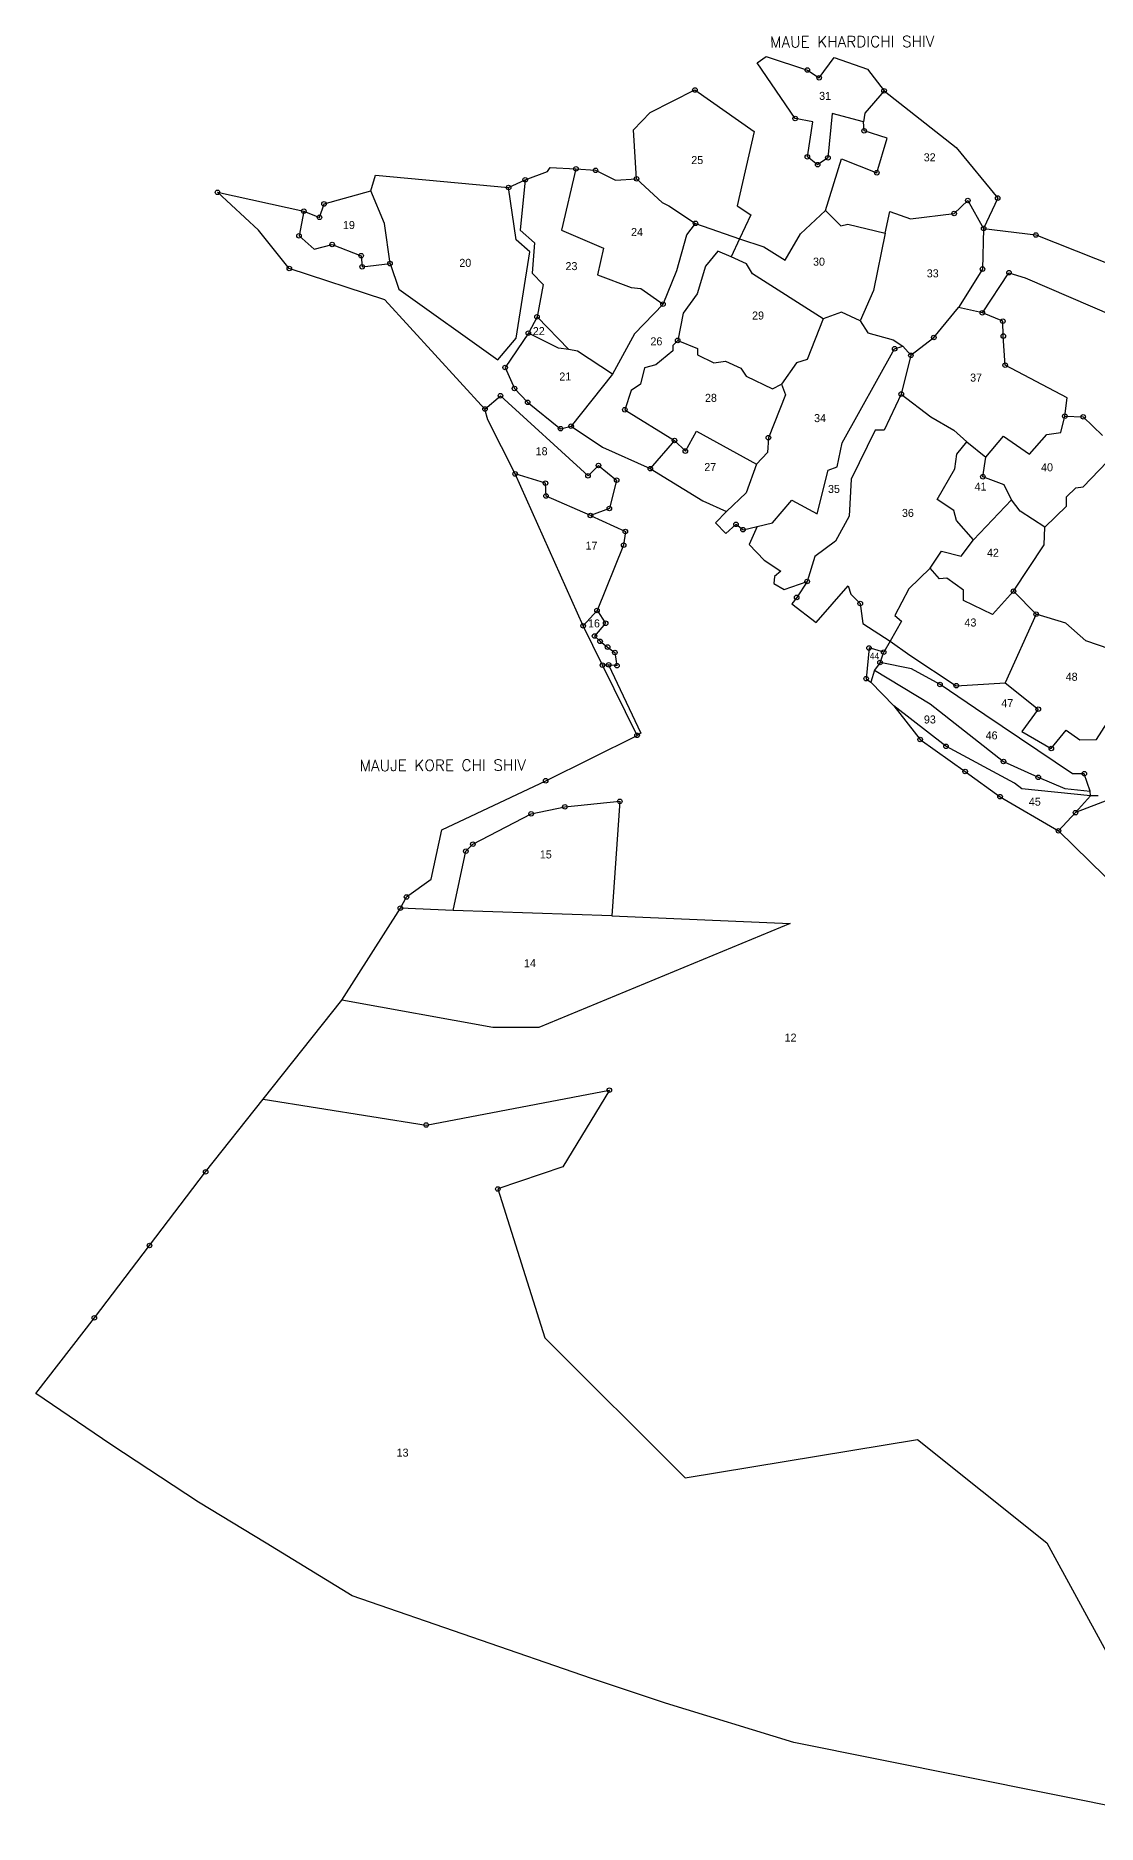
# Model space of a CAD drawing. Header units: metres. Extents: x 263410 to 265930, y 2158755 to 2160873.
# Drawn here: x 263410 to 264609, y 2158852 to 2160873 of the extents above; entities that cross this region are included whole.
import ezdxf

# ---------------------------------------------------------------- set-up
doc = ezdxf.new("R2010")
doc.units = ezdxf.units.M
for name, color, linetype in [('POLY_PARCEL', 6, 'Continuous'), ('SYM_STONE', 1, 'Continuous'), ('TEXT_MAPOUT', 7, 'Continuous'), ('TEXT_PARCEL', 7, 'Continuous'), ('V_BOUND_LINE', 7, 'Continuous')]:
    doc.layers.add(name, color=color, linetype=linetype)
doc.styles.get("Standard").update_dxf_attribs({"font": 'simplex.shx'})
doc.styles.add('TEXT_MAP', font='KRDEV050.TTF', dxfattribs={"height": 1.8})

msp = doc.modelspace()

# ---------------------------------------------------------------- linework, layer by layer
at = {"layer": 'POLY_PARCEL'}
for p, q in [((264367.9, 2160810.6), (264346.3, 2160785.2)), ((264346.3, 2160785.2), (264344.7, 2160775.5)), ((264020, 2160722.4), (264003.6, 2160653.1)), ((263803.7, 2160660.5), (263788.3, 2160697.5)), ((263952.4, 2160642.1), (263943.9, 2160701.3)), ((263962.7, 2160710), (263956.9, 2160653.3)), ((264088.4, 2160711.1), (264117.5, 2160684.3)), ((263712.7, 2160674.6), (263707.3, 2160646.8)), ((264117.5, 2160684.3), (264124.8, 2160680.5)), ((264124.8, 2160680.5), (264155, 2160660.8)), ((264301.7, 2160675.2), (264319, 2160657.9)), ((264369.2, 2160649.8), (264374.5, 2160674.4)), ((264374.5, 2160674.4), (264397.6, 2160666.1)), ((264447.1, 2160672), (264462.4, 2160686.7)), ((264462.4, 2160686.7), (264480.3, 2160655)), ((263810, 2160615.4), (263803.7, 2160660.5)), ((263956.9, 2160653.3), (263973, 2160638.7)), ((264003.6, 2160653.1), (264050.9, 2160632.9)), ((264145.2, 2160647.8), (264155, 2160660.8)), ((264155, 2160660.8), (264204.7, 2160643.3)), ((264319, 2160657.9), (264327.1, 2160659.9)), ((264327.1, 2160659.9), (264369.2, 2160649.8)), ((264397.6, 2160666.1), (264447.1, 2160672)), ((264480.3, 2160655), (264479, 2160609.2)), ((263707.3, 2160646.8), (263724.5, 2160631.8)), ((263724.5, 2160631.8), (263744.7, 2160637)), ((263744.7, 2160637), (263777.4, 2160624.3)), ((263967.8, 2160628.5), (263952.4, 2160642.1)), ((263973, 2160638.7), (263970.5, 2160604.7)), ((264050.9, 2160632.9), (264044.4, 2160602.6)), ((264134, 2160607.4), (264145.2, 2160647.8)), ((264204.7, 2160643.3), (264195.3, 2160623.2)), ((264369.2, 2160649.8), (264356.1, 2160585.1)), ((263777.4, 2160624.3), (263778.6, 2160611.8)), ((263778.6, 2160611.8), (263810, 2160615.4)), ((263810, 2160615.4), (263819.8, 2160586.6)), ((263952.6, 2160531), (263967.8, 2160628.5)), ((264166.4, 2160612.6), (264156.7, 2160581.3)), ((264180, 2160629.3), (264166.4, 2160612.6)), ((264195.3, 2160623.2), (264180, 2160629.3)), ((264212.5, 2160615.1), (264195.3, 2160623.2)), ((264219.4, 2160603.8), (264212.5, 2160615.1)), ((263970.5, 2160604.7), (263982.8, 2160591.9)), ((264044.4, 2160602.6), (264082.2, 2160588.2)), ((264118.3, 2160569.6), (264134, 2160607.4)), ((264299.2, 2160553.1), (264219.4, 2160603.8)), ((264479, 2160609.2), (264451.9, 2160565.6)), ((264478.9, 2160559.7), (264508.9, 2160605.1)), ((264508.9, 2160605.1), (264527.3, 2160599.2)), ((264527.3, 2160599.2), (264723.7, 2160514.7)), ((263819.8, 2160586.6), (263931.6, 2160506.5)), ((263982.8, 2160591.9), (263976, 2160555.2)), ((264082.2, 2160588.2), (264093.1, 2160587.2)), ((264093.1, 2160587.2), (264118.3, 2160569.6)), ((264156.7, 2160581.3), (264141.1, 2160559.2)), ((264356.1, 2160585.1), (264341, 2160550.6)), ((263976, 2160555.2), (263966.2, 2160536.8)), ((264012, 2160518.3), (263976, 2160555.2)), ((264118.3, 2160569.6), (264085.9, 2160536.2)), ((264141.1, 2160559.2), (264134.9, 2160528.6)), ((264299.2, 2160553.1), (264281.2, 2160507.2)), ((264319.7, 2160560.4), (264299.2, 2160553.1)), ((264341, 2160550.6), (264319.7, 2160560.4)), ((264424, 2160531.9), (264451.9, 2160565.6)), ((264478.9, 2160559.7), (264451.9, 2160565.6)), ((264502, 2160550.4), (264478.9, 2160559.7)), ((263966.2, 2160536.8), (263940.1, 2160498)), ((264000.4, 2160520), (263966.2, 2160536.8)), ((264085.9, 2160536.2), (264061.4, 2160490.6)), ((264341, 2160550.6), (264349.5, 2160537.1)), ((264349.5, 2160537.1), (264378.3, 2160529.1)), ((264398.2, 2160511.8), (264424, 2160531.9)), ((264502.5, 2160533.5), (264502, 2160550.4)), ((264504.7, 2160500.7), (264502.5, 2160533.5)), ((263931.6, 2160506.5), (263952.6, 2160531)), ((264012, 2160518.3), (264000.4, 2160520)), ((264021.7, 2160516.6), (264012, 2160518.3)), ((264061.4, 2160490.6), (264021.7, 2160516.6)), ((264129.5, 2160517), (264110.2, 2160501)), ((264134.9, 2160528.6), (264129.2, 2160522.8)), ((264129.2, 2160522.8), (264129.5, 2160517)), ((264134.9, 2160528.6), (264157.2, 2160519.6)), ((264157.2, 2160519.6), (264157.2, 2160512.3)), ((264157.2, 2160512.3), (264175.5, 2160503.3)), ((264320.6, 2160413), (264379.8, 2160519.2)), ((264378.3, 2160529.1), (264389, 2160522)), ((264379.8, 2160519.2), (264389, 2160522)), ((264398.2, 2160511.8), (264387.3, 2160468)), ((264389, 2160522), (264398.2, 2160511.8)), ((263940.1, 2160498), (263950.6, 2160474.3)), ((264097.4, 2160497.5), (264092.7, 2160479.2)), ((264110.2, 2160501), (264097.4, 2160497.5)), ((264175.5, 2160503.3), (264189, 2160505)), ((264189, 2160505), (264206.2, 2160497.3)), ((264206.2, 2160497.3), (264212, 2160488.1)), ((264269, 2160503.3), (264252.2, 2160479.3)), ((264281.2, 2160507.2), (264269, 2160503.3)), ((264574.6, 2160463.7), (264504.7, 2160500.7)), ((263950.6, 2160474.3), (263965.4, 2160458.7)), ((264061.4, 2160490.6), (264014.5, 2160431.7)), ((264082.2, 2160472), (264075.2, 2160450.3)), ((264092.7, 2160479.2), (264082.2, 2160472)), ((264212, 2160488.1), (264242, 2160474.1)), ((264242, 2160474.1), (264252.2, 2160479.3)), ((264252.2, 2160479.3), (264256.5, 2160467.3)), ((263917.2, 2160451.1), (263934.7, 2160466.1)), ((263934.7, 2160466.1), (264033.6, 2160375.7)), ((263965.4, 2160458.7), (264002.6, 2160428.9)), ((264256.5, 2160467.3), (264237.3, 2160418.7)), ((264387.3, 2160468), (264367.9, 2160427.1)), ((264387.3, 2160468), (264420.7, 2160442.2)), ((264572, 2160443), (264574.6, 2160463.7)), ((264002.6, 2160428.9), (264014.5, 2160431.7)), ((264014.5, 2160431.7), (264050, 2160408)), ((264075.2, 2160450.3), (264131.2, 2160415.5)), ((264420.7, 2160442.2), (264446.8, 2160427.2)), ((264567.4, 2160424.6), (264572, 2160443)), ((264572, 2160443), (264592.8, 2160442.2)), ((264592.8, 2160442.2), (264614.7, 2160421.2)), ((264131.2, 2160415.5), (264103.9, 2160383.8)), ((264131.2, 2160415.5), (264143.5, 2160403.6)), ((264143.5, 2160403.6), (264156, 2160426.1)), ((264156, 2160426.1), (264223.8, 2160388.9)), ((264237.3, 2160418.7), (264236.4, 2160401.9)), ((264315.1, 2160385.9), (264320.6, 2160413)), ((264357.7, 2160427.4), (264330.8, 2160372)), ((264367.9, 2160427.1), (264357.7, 2160427.4)), ((264446.8, 2160427.2), (264461.5, 2160413.9)), ((264450, 2160400.3), (264461.5, 2160413.9)), ((264461.5, 2160413.9), (264482.9, 2160396.6)), ((264482.9, 2160396.6), (264502.6, 2160420.6)), ((264502.6, 2160420.6), (264532.3, 2160400.3)), ((264532.3, 2160400.3), (264551.7, 2160422.5)), ((264551.7, 2160422.5), (264567.4, 2160424.6)), ((264050, 2160408), (264103.9, 2160383.8)), ((264236.4, 2160401.9), (264223.8, 2160388.9)), ((264447.8, 2160383.4), (264450, 2160400.3)), ((264479.5, 2160374.6), (264482.9, 2160396.6)), ((264592.6, 2160363.1), (264620, 2160391.3)), ((263985.5, 2160367.4), (263951.3, 2160377.8)), ((264033.6, 2160375.7), (264045.4, 2160387.3)), ((264045.4, 2160387.3), (264065.9, 2160370.8)), ((264065.9, 2160370.8), (264057.7, 2160338.8)), ((264103.9, 2160383.8), (264163.4, 2160347.3)), ((264223.8, 2160388.9), (264212.2, 2160356.3)), ((264292.2, 2160332.8), (264304.9, 2160382.1)), ((264304.9, 2160382.1), (264315.1, 2160385.9)), ((264330.8, 2160372), (264328.4, 2160330.2)), ((264427.8, 2160349), (264447.8, 2160383.4)), ((264503.4, 2160365.6), (264479.5, 2160374.6)), ((263986.2, 2160352.8), (263985.5, 2160367.4)), ((264036.3, 2160330.9), (263986.2, 2160352.8)), ((264212.2, 2160356.3), (264190, 2160335.5)), ((264511.7, 2160348.7), (264503.4, 2160365.6)), ((264573.8, 2160341.5), (264574, 2160352.1)), ((264574, 2160352.1), (264584.4, 2160362.2)), ((264584.4, 2160362.2), (264592.6, 2160363.1)), ((264057.7, 2160338.8), (264036.3, 2160330.9)), ((264036.3, 2160330.9), (264075.8, 2160312.7)), ((264163.4, 2160347.3), (264190, 2160335.5)), ((264190, 2160335.5), (264177.4, 2160322.5)), ((264241.9, 2160322.4), (264263.6, 2160348)), ((264263.6, 2160348), (264292.2, 2160332.8)), ((264328.4, 2160330.2), (264312.9, 2160302)), ((264446.6, 2160336.4), (264427.8, 2160349)), ((264449.6, 2160325.2), (264446.6, 2160336.4)), ((264511.7, 2160348.7), (264468.7, 2160303.4)), ((264521.5, 2160335.8), (264511.7, 2160348.7)), ((264549.4, 2160317.8), (264521.5, 2160335.8)), ((264549.4, 2160317.8), (264573.8, 2160341.5)), ((264075.8, 2160312.7), (264073.8, 2160297.4)), ((264177.4, 2160322.5), (264189.4, 2160310.4)), ((264189.4, 2160310.4), (264200.7, 2160320.9)), ((264200.7, 2160320.9), (264208.6, 2160314.8)), ((264208.6, 2160314.8), (264224.6, 2160318.3)), ((264224.6, 2160318.3), (264215.4, 2160297.9)), ((264224.6, 2160318.3), (264241.9, 2160322.4)), ((264468.7, 2160303.4), (264449.6, 2160325.2)), ((264548.6, 2160297.7), (264549.4, 2160317.8)), ((264073.8, 2160297.4), (264043.8, 2160223.6)), ((264215.4, 2160297.9), (264232.5, 2160280.3)), ((264312.9, 2160302), (264289.8, 2160284.6)), ((264419.8, 2160271.3), (264432.7, 2160290.5)), ((264432.7, 2160290.5), (264455, 2160285)), ((264455, 2160285), (264468.7, 2160303.4)), ((264514, 2160245.3), (264548.6, 2160297.7)), ((264232.5, 2160280.3), (264251.3, 2160267.8)), ((264289.8, 2160284.6), (264281, 2160256.3)), ((264419.8, 2160271.3), (264395.9, 2160248.1)), ((264430.6, 2160259.2), (264419.8, 2160271.3)), ((264244.1, 2160262), (264243.5, 2160254.2)), ((264243.5, 2160254.2), (264255.2, 2160247.4)), ((264251.3, 2160267.8), (264244.1, 2160262)), ((264255.2, 2160247.4), (264281, 2160256.3)), ((264281, 2160256.3), (264269.2, 2160238.3)), ((264291.4, 2160209.8), (264327.3, 2160251.4)), ((264327.3, 2160251.4), (264330.4, 2160241.9)), ((264438.9, 2160260.1), (264430.6, 2160259.2)), ((264457.6, 2160246.3), (264438.9, 2160260.1)), ((264269.2, 2160238.3), (264263.8, 2160231.1)), ((264263.8, 2160231.1), (264291.4, 2160209.8)), ((264330.4, 2160241.9), (264341, 2160231.4)), ((264341, 2160231.4), (264344.1, 2160209)), ((264395.9, 2160248.1), (264380.1, 2160217.9)), ((264457.6, 2160235), (264457.6, 2160246.3)), ((264490.4, 2160218.9), (264457.6, 2160235)), ((264514, 2160245.3), (264490.4, 2160218.9)), ((264539.6, 2160219.3), (264514, 2160245.3)), ((264043.8, 2160223.6), (264028.2, 2160206.2)), ((264053.5, 2160209.1), (264041, 2160194.7)), ((264043.8, 2160223.6), (264053.5, 2160209.1)), ((264344.1, 2160209), (264374.6, 2160188.7)), ((264387.6, 2160211.4), (264374.6, 2160188.7)), ((264380.1, 2160217.9), (264387.6, 2160211.4)), ((264539.6, 2160219.3), (264504.5, 2160141.7)), ((264573.1, 2160209.1), (264539.6, 2160219.3)), ((264595.8, 2160189.4), (264573.1, 2160209.1)), ((264041, 2160194.7), (264047.2, 2160188.7)), ((264047.2, 2160188.7), (264055.7, 2160182.2)), ((264374.6, 2160188.7), (264367.5, 2160176.5)), ((264374.6, 2160188.7), (264397, 2160173)), ((264636.5, 2160175.3), (264595.8, 2160189.4)), ((264055.7, 2160182.2), (264063.9, 2160176.1)), ((264063.9, 2160176.1), (264066.3, 2160161.2)), ((264350.9, 2160181.2), (264347.6, 2160146.5)), ((264367.5, 2160176.5), (264350.9, 2160181.2)), ((264363.3, 2160164.8), (264367.5, 2160176.5)), ((264397, 2160173), (264449.4, 2160138.6)), ((264056.9, 2160162.2), (264049.9, 2160161.8)), ((264056.9, 2160162.2), (264093.4, 2160084.8)), ((264066.3, 2160161.2), (264056.9, 2160162.2)), ((264356.9, 2160156.1), (264352.9, 2160142.5)), ((264363.3, 2160164.8), (264356.9, 2160156.1)), ((264356.9, 2160156.1), (264419.9, 2160118.2)), ((264398.7, 2160157.8), (264363.3, 2160164.8)), ((264431.1, 2160139.9), (264398.7, 2160157.8)), ((264347.6, 2160146.5), (264352.9, 2160142.5)), ((264352.9, 2160142.5), (264378.8, 2160115.7)), ((264481.7, 2160105.8), (264431.1, 2160139.9)), ((264449.4, 2160138.6), (264504.5, 2160141.7)), ((264504.5, 2160141.7), (264542, 2160112)), ((264607.7, 2160077.9), (264640.5, 2160128.9)), ((264437.8, 2160070.1), (264378.8, 2160115.7)), ((264378.8, 2160115.7), (264408.7, 2160077.8)), ((264419.9, 2160118.2), (264502.8, 2160053)), ((264542, 2160112), (264523.4, 2160086.8)), ((264580.7, 2160039.2), (264481.7, 2160105.8)), ((264556.7, 2160067.7), (264573.6, 2160088.2)), ((264573.6, 2160088.2), (264588.8, 2160077.3)), ((264093.4, 2160084.8), (264089, 2160082.5)), ((264408.7, 2160077.8), (264459.5, 2160041.6)), ((264515.1, 2160028.6), (264437.8, 2160070.1)), ((264523.4, 2160086.8), (264556.7, 2160067.7)), ((264588.8, 2160077.3), (264607.7, 2160077.9)), ((264502.8, 2160053), (264542, 2160035.1)), ((264459.5, 2160041.6), (264498.9, 2160013.2)), ((264523.5, 2160022.1), (264515.1, 2160028.6)), ((264542, 2160035.1), (264572.1, 2160022.3)), ((264594, 2160039.2), (264580.7, 2160039.2)), ((264600.5, 2160019.6), (264594, 2160039.2)), ((264007.5, 2160001.7), (264069.5, 2160008)), ((264069.5, 2160008), (264060.4, 2159878.6)), ((264498.9, 2160013.2), (264564.8, 2159974.7)), ((264601, 2160014.3), (264523.5, 2160022.1)), ((264572.1, 2160022.3), (264600.5, 2160019.6)), ((264635.1, 2160015.1), (264584.1, 2159995.2)), ((264584.1, 2159995.2), (264601, 2160014.3)), ((264601, 2160014.3), (264600.5, 2160019.6)), ((264609.7, 2160014.2), (264601, 2160014.3)), ((263903.6, 2159959.6), (263969.4, 2159993.8)), ((263969.4, 2159993.8), (264007.5, 2160001.7)), ((264584.1, 2159995.2), (264564.8, 2159974.7)), ((264564.8, 2159974.7), (264660.5, 2159880.7)), ((263881.5, 2159884.8), (263895.6, 2159951.7)), ((263895.6, 2159951.7), (263903.6, 2159959.6)), ((263881.5, 2159884.8), (263821.7, 2159887.3)), ((264060.4, 2159878.6), (263881.5, 2159884.8)), ((264261.7, 2159870.1), (263978.1, 2159752.3)), ((264060.4, 2159878.6), (264261.7, 2159870.1)), ((263926.2, 2159752.5), (263755.7, 2159783.5)), ((263978.1, 2159752.3), (263926.2, 2159752.5)), ((263666.7, 2159671.4), (263850.8, 2159642.3)), ((263850.8, 2159642.3), (264057.7, 2159681.6)), ((264057.7, 2159681.6), (264005.2, 2159595.2)), ((264005.2, 2159595.2), (263931.8, 2159570.1)), ((263931.8, 2159570.1), (263984.8, 2159401.8)), ((263984.8, 2159401.8), (264143.3, 2159243.6)), ((264143.3, 2159243.6), (264405.8, 2159287.1)), ((264405.8, 2159287.1), (264551.5, 2159170.5)), ((264551.5, 2159170.5), (264725.1, 2158852.5))]:
    msp.add_line(p, q, dxfattribs=at)
at = {"layer": 'SYM_STONE'}
for centre in [(264281.3, 2160834), (264294.6, 2160825.3), (264154.3, 2160811.5), (264367.9, 2160810.6), (264267.5, 2160779.3), (264345.4, 2160765.3), (264281.3, 2160735.9), (264304.5, 2160734.8), (264020, 2160722.4), (264042.1, 2160720.8), (264088.4, 2160711.1), (264292.9, 2160727.1), (264359.7, 2160718), (263615.2, 2160695.9), (263943.9, 2160701.3), (263962.7, 2160710), (263712.7, 2160674.6), (263735.5, 2160682.8), (264447.1, 2160672), (264462.4, 2160686.7), (264496.2, 2160689.4), (263730.4, 2160667.6), (264155, 2160660.8), (264480.3, 2160655), (263707.3, 2160646.8), (263744.7, 2160637), (264539.3, 2160647.7), (263696.3, 2160609.9), (263777.4, 2160624.3), (263778.6, 2160611.8), (263810, 2160615.4), (264479, 2160609.2), (264508.9, 2160605.1), (264118.3, 2160569.6), (263976, 2160555.2), (264478.9, 2160559.7), (264502, 2160550.4), (263966.2, 2160536.8), (264424, 2160531.9), (264502.5, 2160533.5), (264134.9, 2160528.6), (264379.8, 2160519.2), (264398.2, 2160511.8), (263940.1, 2160498), (264504.7, 2160500.7), (263950.6, 2160474.3), (263917.2, 2160451.1), (263934.7, 2160466.1), (263965.4, 2160458.7), (264075.2, 2160450.3), (264387.3, 2160468), (264002.6, 2160428.9), (264014.5, 2160431.7), (264572, 2160443), (264592.8, 2160442.2), (264131.2, 2160415.5), (264237.3, 2160418.7), (264143.5, 2160403.6), (263951.3, 2160377.8), (263985.5, 2160367.4), (264033.6, 2160375.7), (264045.4, 2160387.3), (264065.9, 2160370.8), (264103.9, 2160383.8), (264479.5, 2160374.6), (263986.2, 2160352.8), (264036.3, 2160330.9), (264057.7, 2160338.8), (264075.8, 2160312.7), (264200.7, 2160320.9), (264208.6, 2160314.8), (264073.8, 2160297.4), (264281, 2160256.3), (264269.2, 2160238.3), (264341, 2160231.4), (264514, 2160245.3), (264028.2, 2160206.2), (264043.8, 2160223.6), (264053.5, 2160209.1), (264539.6, 2160219.3), (264041, 2160194.7), (264047.2, 2160188.7), (264055.7, 2160182.2), (264063.9, 2160176.1), (264350.9, 2160181.2), (264367.5, 2160176.5), (264049.9, 2160161.8), (264056.9, 2160162.2), (264066.3, 2160161.2), (264347.6, 2160146.5), (264363.3, 2160164.8), (264431.1, 2160139.9), (264449.4, 2160138.6), (264542, 2160112), (264089, 2160082.5), (264408.7, 2160077.8), (264437.8, 2160070.1), (264556.7, 2160067.7), (264502.8, 2160053), (263985.8, 2160031.2), (264459.5, 2160041.6), (264542, 2160035.1), (264594, 2160039.2), (264069.5, 2160008), (264498.9, 2160013.2), (263969.4, 2159993.8), (264007.5, 2160001.7), (264584.1, 2159995.2), (264564.8, 2159974.7), (263895.6, 2159951.7), (263903.6, 2159959.6), (263821.7, 2159887.3), (263828.6, 2159899.9), (264057.7, 2159681.6), (263850.8, 2159642.3), (263601.8, 2159589.4), (263931.8, 2159570.1), (263538.5, 2159506.3), (263476.2, 2159424.5)]:
    msp.add_circle(centre, 2.56, dxfattribs=at)
at = {"layer": 'V_BOUND_LINE'}
for p, q in [((264224.6, 2160842.3), (264234.8, 2160849.5)), ((264267.5, 2160779.3), (264224.6, 2160842.3)), ((264234.8, 2160849.5), (264281.3, 2160834)), ((264294.6, 2160825.3), (264311.5, 2160848.1)), ((264311.5, 2160848.1), (264349, 2160835)), ((264349, 2160835), (264367.9, 2160810.6)), ((264281.3, 2160834), (264294.6, 2160825.3)), ((264103.7, 2160786.2), (264154.3, 2160811.5)), ((264154.3, 2160811.5), (264221.3, 2160764.6)), ((264367.9, 2160810.6), (264449.2, 2160746.7)), ((264084.9, 2160766.5), (264103.7, 2160786.2)), ((264287.3, 2160775.6), (264267.5, 2160779.3)), ((264281.3, 2160735.9), (264287.3, 2160775.6)), ((264309.4, 2160784.9), (264304.5, 2160734.8)), ((264344.7, 2160775.5), (264309.4, 2160784.9)), ((264345.4, 2160765.3), (264344.7, 2160775.5)), ((264088.4, 2160711.1), (264084.9, 2160766.5)), ((264221.3, 2160764.6), (264202.2, 2160680.6)), ((264371.3, 2160756.9), (264345.4, 2160765.3)), ((264359.7, 2160718), (264371.3, 2160756.9)), ((264292.9, 2160727.1), (264281.3, 2160735.9)), ((264304.5, 2160734.8), (264292.9, 2160727.1)), ((264301.7, 2160675.2), (264319.9, 2160733.6)), ((264319.9, 2160733.6), (264359.7, 2160718)), ((264449.2, 2160746.7), (264496.2, 2160689.4)), ((263788.3, 2160697.5), (263793.6, 2160715.3)), ((263793.6, 2160715.3), (263943.9, 2160701.3)), ((263962.7, 2160710), (263987.8, 2160719.6)), ((263987.8, 2160719.6), (263990.7, 2160724)), ((263990.7, 2160724), (264020, 2160722.4)), ((264020, 2160722.4), (264042.1, 2160720.8)), ((264042.1, 2160720.8), (264064.6, 2160709.7)), ((263661.4, 2160653.3), (263615.2, 2160695.9)), ((263615.2, 2160695.9), (263712.7, 2160674.6)), ((263735.5, 2160682.8), (263788.3, 2160697.5)), ((263943.9, 2160701.3), (263962.7, 2160710)), ((264064.6, 2160709.7), (264088.4, 2160711.1)), ((263712.7, 2160674.6), (263730.4, 2160667.6)), ((263730.4, 2160667.6), (263735.5, 2160682.8)), ((264202.2, 2160680.6), (264217.6, 2160670.5)), ((264273.6, 2160648.9), (264301.7, 2160675.2)), ((264496.2, 2160689.4), (264480.3, 2160655)), ((263696.3, 2160609.9), (263661.4, 2160653.3)), ((264217.6, 2160670.5), (264204.7, 2160643.3)), ((264480.3, 2160655), (264539.3, 2160647.7)), ((264204.7, 2160643.3), (264232, 2160634.2)), ((264232, 2160634.2), (264256.3, 2160619.3)), ((264256.3, 2160619.3), (264273.6, 2160648.9)), ((264539.3, 2160647.7), (264705.2, 2160581.8)), ((263804, 2160574.6), (263696.3, 2160609.9)), ((263917.2, 2160451.1), (263804, 2160574.6)), ((263920.6, 2160438.8), (263917.2, 2160451.1)), ((263951.3, 2160377.8), (263920.6, 2160438.8)), ((264028.2, 2160206.2), (263951.3, 2160377.8)), ((264049.9, 2160161.8), (264028.2, 2160206.2)), ((264089, 2160082.5), (264049.9, 2160161.8)), ((263985.8, 2160031.2), (264089, 2160082.5)), ((263868.5, 2159975.7), (263985.8, 2160031.2)), ((263856.6, 2159920), (263868.5, 2159975.7)), ((263828.6, 2159899.9), (263856.6, 2159920)), ((263755.7, 2159783.5), (263821.7, 2159887.3)), ((263821.7, 2159887.3), (263828.6, 2159899.9)), ((263666.7, 2159671.4), (263755.7, 2159783.5)), ((263601.8, 2159589.4), (263666.7, 2159671.4)), ((263538.5, 2159506.3), (263601.8, 2159589.4)), ((263476.2, 2159424.5), (263538.5, 2159506.3)), ((263410, 2159339.1), (263476.2, 2159424.5)), ((263494.7, 2159281.3), (263410, 2159339.1)), ((263593.6, 2159216.4), (263494.7, 2159281.3)), ((263670.3, 2159169.8), (263593.6, 2159216.4)), ((263767.4, 2159110.4), (263670.3, 2159169.8)), ((264037.6, 2159017.2), (263767.4, 2159110.4)), ((264121.1, 2158989.3), (264037.6, 2159017.2)), ((264266, 2158945), (264121.1, 2158989.3)), ((264725.1, 2158852.5), (264266, 2158945))]:
    msp.add_line(p, q, dxfattribs=at)

# ---------------------------------------------------------------- texts
at = {"layer": 'TEXT_MAPOUT'}
for s, p in [('MAUE KHARDICHI SHIV', (264239.2, 2160859.5)), ('MAUJE KORE CHI SHIV', (263775.7, 2160042.1))]:
    msp.add_text(s, height=12.552, rotation=0.1968, dxfattribs=at).set_placement(p)
at = {"layer": 'TEXT_PARCEL', "style": 'TEXT_MAP'}
for s, height, p in [('31', 9.04, (264294.6, 2160800.3)), ('25', 9.04, (264150.2, 2160727.8)), ('32', 9.04, (264412.7, 2160730.9)), ('19', 9.04, (263756.9, 2160654.4)), ('24', 9.04, (264082.2, 2160646.5)), ('20', 9.04, (263888.3, 2160611.7)), ('23', 9.04, (264008.2, 2160608)), ('30', 9.04, (264287.7, 2160613)), ('33', 9.04, (264416.1, 2160599.8)), ('29', 9.04, (264218.9, 2160552.2)), ('22', 9.04, (263971.3, 2160534.6)), ('26', 9.04, (264104.1, 2160523)), ('21', 9.04, (264001.2, 2160483.3)), ('37', 9.04, (264465.1, 2160482.1)), ('28', 9.04, (264165.7, 2160459.2)), ('34', 9.04, (264288.9, 2160436.3)), ('18', 9.04, (263974.5, 2160398.9)), ('27', 9.04, (264164.9, 2160381)), ('40', 9.04, (264545.2, 2160380.7)), ('35', 9.04, (264304.6, 2160356.3)), ('41', 9.04, (264470.1, 2160359)), ('36', 9.04, (264388.1, 2160329.2)), ('17', 9.04, (264030.8, 2160292.2)), ('42', 9.04, (264484.1, 2160284.2)), ('16', 9.04, (264033.6, 2160204.4)), ('43', 9.04, (264458.7, 2160205.4)), ('44', 7.23, (264351.7, 2160168.5)), ('48', 9.04, (264573, 2160144.1)), ('47', 9.04, (264500.3, 2160114.3)), ('93', 9.04, (264412.9, 2160095.9)), ('46', 9.04, (264482.6, 2160077.9)), ('45', 9.04, (264531.4, 2160003)), ('15', 9.04, (263979.2, 2159943.4)), ('14', 9.04, (263961.3, 2159820.6)), ('12', 9.04, (264255.6, 2159736.5)), ('13', 9.04, (263817.5, 2159267.7))]:
    msp.add_text(s, height=height, rotation=0.1968, dxfattribs=at).set_placement(p)

doc.saveas('drawing.dxf')
